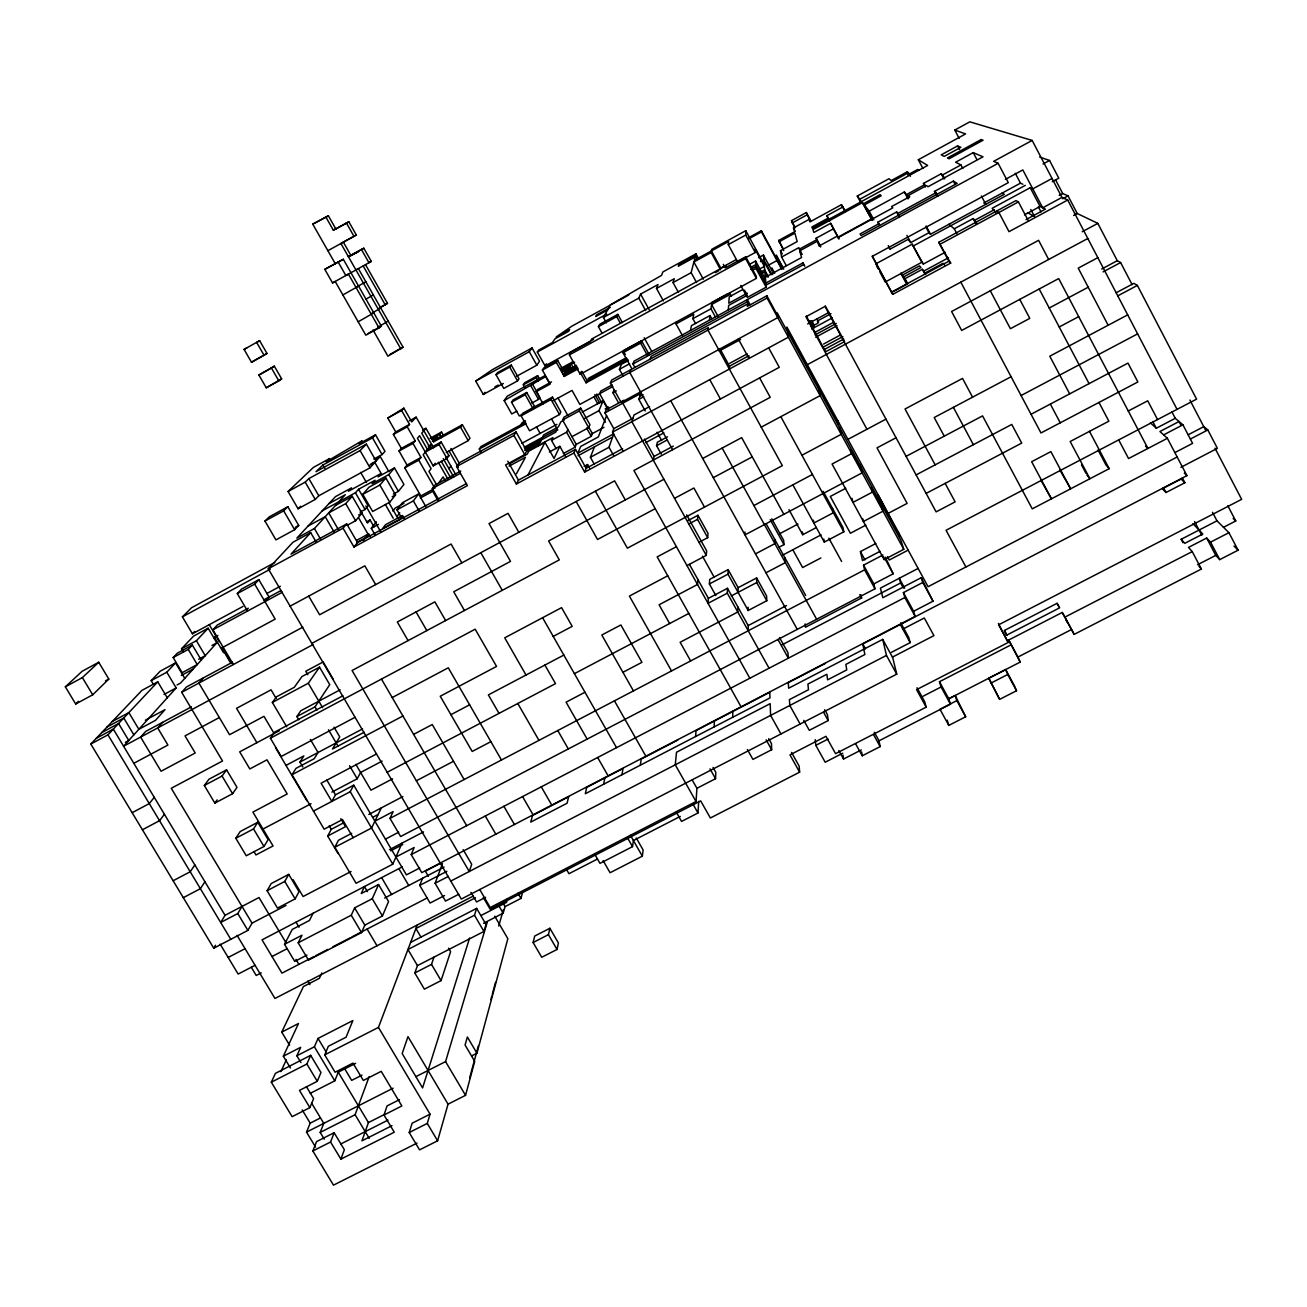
<?xml version="1.0" encoding="UTF-8"?>
<svg xmlns="http://www.w3.org/2000/svg" width="1307" height="1307" viewBox="0 0 1307 1307"><rect width="100%" height="100%" fill="white"/><g stroke="black" fill="none" stroke-linecap="round" stroke-linejoin="round"><path stroke-width="1.5" d="M756.377 278.375L745.66 258.655L745.676 256.776L726.088 267.461L726.267 265.517L591.679 339.019L590.241 341.633L571.012 352.122L569.395 354.883L580.21 374.259L756.377 278.375L756.296 276.3L745.676 256.776M606.366 322.764L603.426 317.47L610.32 304.841L661.538 275.401L662.878 271.938L695.945 253.836L695.553 255.404L678.872 264.537L678.317 266.22L695.144 257.005L694.295 260.289L728.587 241.517L728.277 244.605L737.769 262.021L755.234 252.496L745.758 235.048L745.774 230.685L711.711 249.343L711.139 252.529L720.549 269.765M744.99 531.982L744.974 534.89L862.163 472.84L860.055 465.243M737.867 606.954L737.785 612.003L680.146 642.26L690.635 660.95M738.096 592.365L738.161 587.66L728.146 569.623L709.717 579.36L709.391 583.984L715.828 595.535M732.704 717.249L732.835 711.465M727.296 593.166L727.476 588.297L708.394 598.345L708.035 603.311L727.296 593.166L769.071 668.22M738.161 587.66L756.622 577.939L766.605 595.959L766.784 600.73L748.176 610.5L727.983 574.165L728.146 569.623M479.751 889.528L490.223 907.515L696.027 801.501L696.925 788.301L715.55 778.694L715.811 772.339L713.067 767.454M714.145 726.888L714.423 721.023M729.355 369.08L729.502 366.172L719.896 348.659M676.569 812.627L681.568 821.433L697.971 812.987L698.722 801.338M728.309 309.922L728.636 305.43L747.277 295.284L744.516 290.219M695.618 736.495L696.059 730.564L769.758 692.285L769.97 697.922L585.324 793.741L586.729 787.353L623.014 768.5L621.936 774.741M686.992 565.588L706.27 555.377L706.646 550.835L686.649 514.909M699.245 542.16L707.691 537.683L708.035 533.436L697.954 515.285L687.89 520.643M697.971 579.671L697.53 584.474L659.104 604.765L669.641 623.537M707.691 537.683L697.513 519.369L697.954 515.285M603.115 860.61L610.075 872.733L642.341 856.167L643.142 850.04L636.248 837.967M709.358 320.231L710.011 315.542L691.436 325.639L690.455 330.491M715.435 317.013L710.959 308.828L711.563 304.531L729.388 294.827L729.535 292.817L731.446 296.346M594.979 854.647L599.995 863.372L632.523 846.642L633.405 840.532L680.261 816.418M640.299 765.216L641.214 759.04L677.745 740.072M603.605 784.265L604.847 777.926M695.553 323.564L692.857 318.663L693.772 314.219L676.013 323.875L682.826 336.242M557.027 949.47L558.399 942.951L549.888 928.264L534.694 936.041L533.125 942.51L541.719 957.279L557.027 949.47L548.434 934.668L549.888 928.264M653.255 460.113L654.104 456.421L644.482 439.119M661.244 454.101L656.571 445.703L657.372 442.256L667.485 436.816M696.566 282.541L691.158 272.673L693.87 261.972L711.139 252.529M676.013 323.875L676.601 321.62M483.574 923.265L503.162 913.185L505.025 906.617L520.97 898.415L522.686 891.995M469.67 1077.883L478.346 1045.845M490.844 999.626L491.808 996.114M492.282 994.366L495.533 982.325M417.178 925.111L378.458 1027.4L430.052 1114.168L412.146 1123.203L409.222 1132.532L419.563 1149.866L437.616 1140.799L448.04 1104.17L465.537 1095.348L474.719 1061.366L465.08 1045.028L467.367 1036.99L476.924 1053.213L471.876 1055.762M476.924 1053.213L507.851 938.704L494.732 916.191M507.377 899.118L506.446 902.418L481.074 915.472M498.719 926.059L503.407 909.607M448.562 948.179L450.605 951.676L441.063 980.609L424.367 989.17L414.809 972.963L417.456 965.612L483.933 931.45L486.041 924.457L476.647 908.365L410.643 942.396M409.222 1132.532L427.275 1123.416L430.052 1114.168M415.838 1076.674L445.573 1061.594L487.25 922.203M469.605 938.034L422.586 1087.93L402.164 1053.556L407.996 1036.631L448.04 1104.17M645.233 410.921L638.845 399.403L640.675 393.521L604.961 412.865L613.865 428.81M417.456 965.612L407.947 949.503L474.474 915.227L476.647 908.365M650.183 359.147L651.066 356.37L747.31 304.09L747.326 306.393L766.882 295.774L777.453 315.216M678.447 292.425L673.04 282.573L674.281 278.718L656.506 288.439L663.352 300.855M340.898 1159.146L344.362 1149.719L334.135 1132.728L330.573 1142.008L340.898 1159.146L394.273 1132.221L383.98 1115.002L387.084 1105.902L399.501 1099.628M414.809 972.963L431.506 964.386L434.022 957.1M594.162 464.001L590.405 457.287L608.997 447.272L613.718 433.81L577.857 453.17L580.7 446.455L598.312 436.946L606.562 415.675M384.046 1114.675L368.427 1122.566L361.957 1140.831L391.986 1125.67M623.227 451.34L612.509 432.143L613.735 428.696L632.915 418.338M630.889 369.62L629.811 372.544L672.631 449.706M634.875 367.365L632.98 363.934L633.993 361.173L998.14 163.31L1008.301 182.637L872.39 256.286L892.779 294.32L950.695 263.099L938.785 242.301L1015.964 200.592L1018.431 201.915L1028.527 221.144M631.755 368.558L622.982 352.743L640.626 343.137L641.508 340.735L649.236 354.703M324.25 1139.149L320.199 1132.417L355.096 1114.724L369.178 1076.592M458.822 894.2L445.524 901.078L435.1 883.271L442.469 863.666M656.506 288.439L658.009 284.567L640.577 294.108L638.78 298.143L603.426 317.47M622.622 448.66L586.14 468.298L575.505 449.347L573.92 452.974L584.654 472.105L587.595 464.557L589.506 467.971M590.405 457.287L594.456 446.863M444.543 895.556L430.085 903.039L419.743 885.394L422.569 878.222M417.031 1143.102L333.481 1185.155L312.847 1150.977L316.555 1141.615L334.135 1132.728M320.199 1132.417L323.777 1123.367L311.687 1103.271M604.961 412.865L606.154 409.843L623.847 400.252L622.802 403.21L631.689 419.188M618.521 402.785L612.918 392.721L613.996 390.041M310.314 1093.306L334.788 1080.84L338.252 1072.197L355.635 1063.326M623.178 376.089L619.404 369.309L621.446 364.294L628.144 360.65M315.575 1147.121L306.524 1132.123L310.184 1123.154L320.46 1117.942M563.301 453.562L575.031 447.239L576.256 444.413L591.254 436.326L592.365 433.597L603.965 427.324M584.049 418.746L598.982 410.676L603.082 400.792L608.458 410.447M861.101 469.017L850.743 449.951L851.707 453.611L832.053 464.034L884.169 559.592L903.774 549.332L900.931 540.395L777.175 312.83L777.747 317.634L621.135 402.409L610.385 383.082L611.627 380.076L708.329 327.567L707.969 330.116L782.354 465.668L627.36 548.172L595.371 491.187M622.982 352.743L624.011 350.26L641.508 340.735M309.873 1107.633L299.483 1090.397L317.274 1081.314L320.967 1072.508L310.658 1055.337L275.401 1073.374L271.317 1082.196L292.131 1116.668L309.873 1107.633L313.615 1098.615L306.41 1086.64M918.118 568.431L880.412 588.117L882.813 597.724L921.223 577.694L922.807 582.465L903.415 592.577L913.626 611.284L915.161 616.398L421.785 872.635L411.215 854.582L414.172 847.524L395.923 857.033M383.98 1115.002L401.853 1105.951L381.219 1071.348L363.33 1080.448L352.972 1063.114L335.098 1072.23L324.708 1054.88L328.351 1046.286L346.077 1037.203L352.857 1020.571L318.026 1038.428L314.383 1046.809L296.869 1055.762L300.969 1062.575M571.943 436.685L588.673 427.634L589.931 424.677L580.667 408.111L564.052 417.113L562.582 420.021L576.256 444.413M306.965 955.074L294.745 961.413L284.518 944.291L301.982 935.224L298.176 942.788L308.485 960.073L361.533 932.594L364.833 925.111L382.445 915.978L388.555 901.52L378.556 884.545L361.222 893.547L364.424 886.571L367.414 891.619M271.317 1082.196L306.884 1064.012L310.658 1055.337M351.681 833.343L338.448 840.287L334.821 847.279L356.092 883.287L392.803 864.172L402.001 843.129M298.176 942.788L351.256 915.227L354.638 907.875L372.25 898.726L378.556 884.545M296.869 1055.762L300.675 1047.315L283.358 1056.203L290.448 1067.999M280.907 1071.626L286.282 1059.912M283.358 1056.203L298.47 1023.528L281.74 1032.122L289.582 1045.175M321.865 972.98L319.382 978.322L303.404 986.573L281.74 1032.122M882.911 555.001L863.551 565.147L873.811 583.919L874.987 588.787L400.612 836.513L389.992 818.378L393.146 811.614L374.88 821.188M562.582 420.021L579.328 410.937L580.667 408.111M565.67 456.731L559.837 446.34L554.054 458.447L545.003 442.37L528.878 451.095L527.178 454.183L510.955 462.956L509.109 466.158L525.463 457.319L516.412 473.771M556.194 448.709L551.505 440.361L566.585 432.192L567.892 429.497M381.35 807.873L371.564 828.034L334.821 847.279M580.194 372.299L586.059 382.82L587.121 380.631L627.278 358.804M602.119 333.269L598.426 326.636L616.708 316.637L617.819 314.383L622.393 322.617M313.059 913.299L309.432 920.471L292.245 929.424L284.518 944.291M551.505 440.361L552.91 437.6L537.961 445.687L540.902 440.165L555.655 432.192L556.994 429.546L524.27 447.239M580.21 374.259L581.729 371.335M528.077 474.866L545.003 442.37M559.494 414.531L560.834 411.966L552.485 397.083L522.751 413.257L521.134 415.838L529.564 430.771L559.494 414.531L551.097 399.55L552.485 397.083M295.153 898.873L299.009 891.668L288.733 874.383L271.202 883.565L267.102 890.704L277.476 908.104L295.153 898.873L284.779 881.441L288.733 874.383M542.356 437.469L543.777 434.806L558.318 426.932L560.899 421.818L564.085 420.086M353.968 547.029L357.514 542.585L346.714 523.911L343.071 528.191L353.968 547.029L467.416 485.616L456.584 466.566L459.214 462.825L516.053 431.963L526.754 450.948L524.728 454.591L505.58 464.965L516.379 484.031L518.471 480.126L575.505 449.347M338.056 853.569L327.698 836.023L331.292 829.308L343.676 822.806M313.451 811.092L350.227 791.715L353.74 785.18L406.412 874.889L419.678 867.995M331.88 792.107L357.203 778.776L360.585 772.47L382.167 761.082M598.426 326.636L599.717 324.283L617.819 314.383M353.74 785.18L335.491 794.803L331.815 801.42L321.097 783.22L376.481 753.976M529.302 446.177L530.642 443.776M565.425 374.292L557.648 360.356L556.374 362.415L564.216 376.432L565.425 374.292L577.612 367.659M572.025 369.391L570.13 366.009L568.986 368.035L562.157 371.76M167.263 697.791L157.771 681.829L141.908 690.39L90.82 744.059L213.744 948.212L247.889 930.404L252.022 923.15L286.037 905.408M285.972 942.706L258.998 897.533L225.049 915.292L220.687 922.481L237.776 913.544L242.007 906.421M213.744 948.212L215.508 945.255M532.995 408.487L534.4 406.167L526.721 392.492L513.063 399.926L511.527 402.213L519.271 415.953L532.995 408.487L525.267 394.714L526.721 392.492M531.802 403.046L538.5 399.403L539.824 397.197M263.965 846.479L268.115 839.682L257.757 822.283L240.194 831.546L235.815 838.261L246.271 855.775L263.965 846.479L253.525 828.932L257.757 822.283M456.584 466.566L513.929 435.443L516.053 431.963M520.725 424.938L522.147 422.602L525.447 420.805M543.108 403.879L536.246 391.675L537.651 389.437L551.521 381.873M353.168 837.656L342.499 819.554L324.152 829.193L291.984 774.724L296.003 768.353L314.235 758.697L318.042 752.505L310.363 739.435M302.848 766.964L299.973 762.079L303.861 755.92L285.988 765.396M536.246 391.675L550.214 384.062L542.372 370.061L543.728 367.953L557.648 360.356M628.798 294.99L571.943 326.113L556.194 336.994L569.689 329.609L568.529 331.39L554.952 338.823L552.436 342.565L538.696 350.08L537.324 352.04L545.068 365.878L546.408 363.836M516.755 411.231L511.74 413.96L504.192 400.579L545.673 376.596L549.414 383.261M525.153 388.065L523.306 384.797L536.376 377.674L537.683 375.664L539.513 378.916M204.921 881.768L200.396 888.695L183.307 897.664M298.813 719.798L296.885 716.53L315.02 706.875L329.74 684.639L319.529 667.158L301.982 676.536L294.271 687.319L276.48 696.827L272.362 702.447L286.707 726.79M481.205 452.336L479.31 449.02L481.009 446.52L525.692 422.243M523.306 384.797L524.695 382.755L537.683 375.664M516.706 376.204L536.834 365.208L539.497 361.255L532.047 347.956L492.347 369.685L475.699 381.056L483.28 394.469L503.326 383.506M296.885 716.53L300.822 710.747L340.098 689.818M194.841 864.956L190.201 871.753L173.128 880.755M232.581 793.708L236.992 787.369L226.585 769.839L208.989 779.201L204.333 785.474L214.854 803.119L232.581 793.708L222.059 776.048L226.585 769.839M272.362 702.447L308.289 683.234L319.529 667.158M355.047 717.298L281.201 756.492L270.402 738.21L274.65 732.132L342.859 695.798M517.507 380.925L519.01 378.785L511.298 365.061L497.64 372.544L495.99 374.652L503.767 388.44L517.507 380.925L509.746 367.12L511.298 365.061M504.192 400.579L507.263 396.184L545.297 375.452M214.854 803.119L217.142 799.9M439.021 482.544L443.089 476.908L445.033 480.322M448.971 468.707L450.899 466.06M446.357 452.532L468.2 440.639L469.997 438.155L462.384 424.742L432.339 441.129M438.858 499.993L432.323 488.54L434.79 485.158L460.767 471.059M475.699 381.056L529.286 351.73L532.047 347.956M446.978 458.414L448.955 455.751L441.145 442.011L427.438 449.461L419.596 435.721L417.423 438.253L433.205 465.913L446.978 458.414L439.103 444.576L441.145 442.011M402.442 515.546L399.583 519.353L382.51 528.6L385.5 524.711L402.442 515.546L404.386 518.944M400.726 516.379L396.969 509.812L413.371 500.908L418.583 493.932L426 506.887M397.377 516.02L399.779 512.834M433.205 465.913L435.264 463.201M164.437 814.294L159.536 820.682L142.43 829.765M396.969 509.812L402.425 502.705L418.583 493.932M422.618 430.134L425.968 428.304L433.646 441.799L460.538 427.144L462.384 424.742M392.852 511.119L395.22 508.047L403.896 503.342M483.28 394.469L484.962 392.296M363.346 540.51L368.59 533.877L370.535 537.259M374.929 534.612L371.286 528.273L376.383 521.836M389.747 502.215L395.564 494.928L385.859 478.019L369.031 487.184L362.791 494.34L372.658 511.494L389.747 502.215L379.88 485.044L385.859 478.019M393.391 494.095L398.39 491.367L403.945 484.44L394.485 467.922L378.05 476.875L380.958 473.542L348.446 491.252L351.567 487.854L335.474 496.611L296.852 538.092L314.415 528.534L345.293 494.716L328.956 503.62M154.259 797.335L149.259 803.593L132.154 812.693M374.014 526.852L370.044 519.957L367.528 523.078L360.52 510.923M433.107 489.292L420.821 495.941L404.729 467.824L418.779 460.178L420.985 457.45L412.979 443.416L415.218 440.818L407.245 426.866L409.516 424.383L401.592 410.496L403.879 408.143L411.738 421.932L416.116 417.145L433.532 447.713M433.646 441.799L437.649 436.848L432.682 439.56M431.392 438.907L439.626 434.43L441.554 432.029L443.432 435.313M404.729 467.824L407.032 465.047L420.985 457.45M347.107 525.365L355.602 520.741L361.974 513.177L352.253 496.317L335.491 505.45M360.079 512.181L365.061 509.485L368.117 505.842L358.575 489.259L375.093 480.257L372.087 483.688L388.783 474.604L394.485 467.922M425.968 428.304L421.753 433.221L429.546 446.88M203.484 677.827L198.893 683.087L229.526 734.714L263.965 716.318L274.094 733.505M162.591 722.33L157.69 727.934L167.917 745.055L133.837 763.304M407.032 465.047L399.027 451.029L401.363 448.383L415.218 440.818M264.945 601.645L269.013 597.038L258.851 579.687L241.583 589.032L237.302 593.574L247.562 611.055M252.022 923.15L171.266 788.284L222.517 760.984L181.706 692.334L186.427 687.008L232.548 662.175M338.595 529.988L328.694 512.883L345.718 503.62L352.253 496.317M322.225 510.841L355.439 492.755L358.575 489.259M184.777 678.366L175.579 662.878L166.806 672.206L176.167 687.923L123.577 746.232L312.977 644.596M183.503 652.079L181.526 648.762L193.616 636.084L208.156 628.21L216.799 642.848L180.497 683.104L177.049 684.966M213.645 638.241L216.096 635.561M316.327 542.34L310.674 532.619L291.036 554.135L346.714 523.911M373.818 459.084L382.101 454.558L384.993 451.372L375.501 434.806L359.066 443.808L362.121 440.737L326.276 461.747L329.593 458.545L313.37 467.432L288.063 491.497L298.078 508.782L315.216 499.437L318.794 495.761L369.995 467.824L380.19 456.486L388.816 471.533M237.302 593.574L254.702 584.147L258.851 579.687M233.381 664.528L212.894 629.794L217.37 624.975L248.314 608.229M825.452 663.368L788.284 682.662L788.66 688.217L882.731 639.401L892.73 657.65L896.733 674.151L461.289 899.069L268.262 568.79L292.98 542.242L310.674 532.619M401.363 448.383L393.391 434.447L395.743 431.914L409.516 424.383M90.82 744.059L107.958 734.828L157.771 681.829M188.257 649.399L197.226 664.544L182.163 672.68L173.178 657.535L188.257 649.399L192.341 645.037L201.262 660.084M181.526 648.762L196.393 640.724L208.156 628.21M294.63 529.711L298.715 525.43L287.85 506.724L269.307 516.837L264.962 521.052L275.94 539.889L294.63 529.711L283.668 510.841L287.85 506.724M153.262 684.133L151.187 680.637L160.189 671.194L175.579 662.878M173.178 657.535L177.393 653.124L192.341 645.037M274.764 562.565L191.557 607.739L182.408 616.855L192.423 633.797L194.694 631.444M288.063 491.497L305.201 482.136L308.86 478.591L360.079 450.572L366.401 444.119L376.138 461.093L371.09 463.838M366.401 444.119L315.984 471.696L322.894 465.014L372.511 437.861L375.501 434.806M298.078 508.782L300.561 506.283M395.743 431.914L387.803 418.044L403.879 408.143M92.715 694.801L108.808 679.068L98.744 662.257L82.112 671.292L65.35 686.828L75.692 704.016L92.715 694.801L82.374 677.581L98.744 662.257M75.692 704.016L78.485 701.32M372.985 329.936L387.918 356.174L403.03 347.188L358.379 268.621L355.945 269.961M379.014 327.894L381.35 326.162L343.316 259.276L324.79 269.356L332.533 282.933L335.196 281.479L365.813 335.196L379.014 327.894L348.414 274.094L345.832 275.516L338.105 261.923M388.195 321.081L377.837 327.24M278.816 380.843L281.659 378.867L274.323 366.156L258.884 375.027L266.269 387.787L278.816 380.843L271.431 368.051L274.323 366.156M373.769 312.83L358.183 321.8M380.762 307.995L371.972 313.19M378.916 308.419L387.493 303.355L365.535 264.684M266.269 387.787L281.659 378.867M373.312 294.892L366.107 299.107M264.047 355.243L266.987 353.413L259.636 340.67L244.082 349.41L251.483 362.235L264.047 355.243L256.646 342.418L259.636 340.67M251.483 362.235L266.987 353.413M358.575 286.102L342.859 294.941M365.862 281.773L356.974 286.805M244.082 349.41L247.154 347.629M335.425 263.965L312.749 224.134L328.384 215.802L335.899 229.035L348.838 221.782L356.337 235.015L340.866 243.429L400.873 349.018M328.384 215.802L312.749 224.134M325.737 216.815L333.301 230.13L348.838 221.782M327.877 250.699L356.337 235.015M343.316 259.276L324.79 269.356M363.82 248.216L348.414 256.711L363.82 248.216L371.302 261.4L349.443 273.588M351.028 255.633L358.2 251.745L355.798 252.97M332.533 282.933L348.414 274.094M379.585 307.733L387.493 303.355M258.884 375.027L271.431 368.051M368.231 333.416L381.35 326.162M390.156 354.295L403.03 347.188M371.302 261.4L368.933 262.707L361.402 249.441M387.803 418.044L401.592 410.496M610.287 307.39L596.727 314.807L595.763 316.506L607.69 309.971M728.277 244.605L745.758 235.048M409.369 420.838L416.116 417.145M495.99 374.652L509.746 367.12M537.324 352.04L606.66 314.105M748.878 237.531L761.36 230.702L781.586 268.017M748.699 238.887L761.475 231.894L761.36 230.702M393.391 434.447L407.245 426.866M673.04 282.573L691.158 272.673M959.142 138.346L954.78 130.063L969.81 121.845L1032.154 140.421L1061.954 197.422L1067.721 200.02L1177.052 409.369M794.836 228.006L791.503 220.654L806.354 212.535L810.781 220.752M792.14 223.007L807.203 214.773L806.354 212.535M494.912 386.856L498.228 385.042M783.726 250.634L778.711 240.439L794.542 231.796L793.48 227.924L808.984 219.462L809.915 221.896L841.463 204.676L844.796 210.476M922.889 168.423L918.298 159.764L965.579 133.935L954.78 130.063M736.2 259.603L720.761 268.033L711.416 250.911M715.37 272.591L718.834 270.712M545.068 365.878L593.541 339.428M375.207 459.214L380.19 456.486M861.019 203.026L857.278 196.034L889.021 178.716L891.178 180.578L907.336 171.772L910.473 176.249M264.962 521.052L283.668 510.841M569.395 354.883L745.66 258.655M542.372 370.061L556.374 362.415M369.75 465.161L374.799 462.4L381.611 474.261M778.956 241.828L794.901 233.136L797.188 241.566L780.491 250.666L781.602 257.038L786.242 265.599M918.298 159.764L927.643 165.45L812.366 228.333L811.859 227.01L828.099 218.138L826.874 215.688L842.901 206.931M857.278 196.034L859.826 199.252L908.561 172.655M957.59 145.91L941.22 154.847L944.242 156.399L960.874 147.315L957.59 145.91L959.485 149.521M399.027 451.029L412.979 443.416M907.777 174.893L917.726 169.453L918.935 170.269M758.55 257.675L763.435 255.028L772.208 271.202L771.816 267.935L774.692 273.228M430.117 438.27L441.554 432.029M748.993 264.635L755.609 261.008L765.477 279.159M862.473 202.634L872.259 220.377L862.473 202.634L812.872 229.673L813.918 232.434L830.68 223.301L838.751 238.299M560.687 368.394L572.401 362.023L571.273 364L573.152 367.365M863.388 203.794L880.117 194.661L881.179 195.772L864.319 204.97L872.357 220.001M561.177 369.505L574.639 362.17M760.511 261.563L763.827 259.75L771.016 273M750.708 267.396L755.773 264.635L755.609 261.008M561.667 370.616L570.13 366.009M750.757 269.275L755.854 266.497L765.984 285.122L803.495 264.717L803.004 262.887L765.804 283.096L755.773 264.635M428.239 446.161L431.604 444.315L423.158 454.754L431.098 468.658L428.974 471.451L436.946 485.42M564.379 371.972L576.403 365.421M752.505 270.255L755.936 268.376L755.854 266.497M511.527 402.213L525.267 394.714M563.17 374.063L577.008 366.532M759.236 269.209L764.399 266.399L755.087 249.278L755.234 252.496M781.602 257.038L798.855 247.644L802.073 254.408M820.437 246.664L816.123 238.217L833.441 228.79L830.68 223.301M765.314 277.247L801.55 257.544L799.721 250.83L817.283 241.256L819.097 246.01L837.15 236.191L837.934 237.743L892.795 207.878L891.554 206.588L909.754 196.671L908.381 195.462L926.467 185.627L928.003 186.738L982.995 156.807L973.241 152.625L955.646 162.215L960.939 164.927L962.834 168.489M425.314 452.091L439.103 444.576M564.216 376.432L578.233 368.803M767.421 265.746L776.995 260.534L776.783 259.145M799.28 249.212L816.695 239.736M864.319 204.97L869.188 211.146L904.346 191.982L908.904 197.847M759.449 272.755L764.693 269.895L768.467 276.855M925.323 186.966L923.461 183.437L941.285 173.733L944.814 178.291M295.349 527.26L298.715 525.43M761.327 273.604L764.84 271.693L767.699 276.953M907.009 194.286L924.948 184.516L923.461 183.437M942.935 174.73L960.939 164.927M711.858 302.44L727.754 293.781M362.791 494.34L379.88 485.044M838.195 237.09L871.279 219.086M308.093 526.018L325.214 516.706L334.2 532.21M742.343 289.746L729.241 296.885L728.783 303.224L747.277 293.176M692.857 318.663L710.959 308.828M588.183 378.475L626.331 357.726M521.134 415.838L551.097 399.55M879.676 225.556L877.863 222.174L896.684 211.93L899.853 216.766M936.253 194.808L934.456 191.41L953.407 181.101L957.149 183.372L861.117 235.57L860.088 233.953L879.039 223.66L877.863 222.174M445.54 457.613L448.955 455.751M552.812 400.89L572.041 390.434L579.851 404.418L612.787 386.562M586.059 382.82L628.226 359.882M898.023 213.335L936.139 192.619L937.952 196.05M1032.154 140.421L993.63 161.365L998.14 163.31M763.435 255.028L766.163 287.181L747.294 297.424L740.791 285.498M619.404 369.309L629.631 363.754M632.98 363.934L747.31 301.835L747.294 299.613L750.104 304.76M479.31 449.02L525.953 423.697M358.624 514.991L361.974 513.177M392.198 496.758L395.564 494.928M268.262 568.79L343.071 528.191M610.385 383.082L767.078 298.029L766.882 295.774M182.408 616.855L270.337 569.133M612.199 384.862L600.795 391.054L599.652 393.685L608.768 410.022M366.614 521.82L370.044 519.957M65.35 686.828L82.374 677.581M432.323 488.54L460.146 473.461M1005.344 179.402L1022.826 169.926L1042.692 207.813L1061.954 197.422M612.918 392.721L616.3 390.907M420.364 498L432.731 491.301L437.78 500.14M521.787 443.367L556.88 424.35M582.121 412.146L603.082 400.792M1043.002 164.012L1049.554 160.467L1058.801 178.193L1052.266 181.722M371.286 528.273L378.409 524.417M888.94 247.48L890.149 249.098L907.989 239.426L910.75 242.579L928.934 232.728L930.502 234.247L1004.299 194.302L1002.093 193.109M524.499 448.775L542.16 439.217M356.778 540.265L368.59 533.877M524.744 450.343L540.886 441.603M356.958 542.438L365.47 537.831M983.746 203.042L1020.473 183.16L1022.858 184.254M357.514 542.585L466.534 483.557M526.607 451.062L539.595 444.021M605.157 408.879L608.67 406.983M105.475 680.882L108.808 679.068M192.423 633.797L243.02 606.415M266.742 593.574L280.319 586.222M875.576 263.981L912.155 244.18L923.33 264.063L945.19 252.267M719.177 351.044L740.563 339.477M913.593 245.83L1025.276 185.382M263.834 599.848L281.103 590.503M639.777 396.446L643.06 394.665M212.894 629.794L282.377 592.218M638.845 399.403L643.812 396.707M948.898 224.298L954.273 228.79L973.192 218.547L977.032 223.432M1052.037 178.471L1032.775 188.894L1030.226 187.702L992.16 208.287L996.179 213.09M975.218 220.001L994.366 209.659M549.414 451.977L559.837 446.34M940.534 244.001L1018.431 201.915M217.91 635.545L214.528 637.375L223.562 652.683M649.546 406.608L633.96 415.038L631.869 421.687L706.27 555.377M729.665 363.346L747.179 353.87M211.963 645.462L216.799 642.848M729.502 366.172L748.96 355.684L748.976 358.477L738.324 338.987M807.661 323.907L829.046 312.357M923.33 264.063L921.794 262.282L885.247 282.018L879.97 272.183M151.187 680.637L166.806 672.206M830.974 313.664L817.43 320.983L818.002 323.123L811.19 326.799M901.193 273.343L902.434 275.091L919.54 265.86L920.945 267.559L903.692 276.872L907.336 283.668M290.105 606.17L364.833 565.833L375.681 584.588M516.379 484.031L573.92 452.974M612.509 432.143L788.382 337.206L787.615 332.043M198.631 659.234L205.232 655.673L196.393 640.724M811.712 329.005L832.347 317.862M903.692 276.872L904.983 278.685L922.366 269.291L925.65 274.519M1059.209 195.462L1062.738 193.567L1068.031 195.87L1077.246 213.515L1097.815 223.366L1117.289 260.697L1120.605 262.544L1132.156 284.714M223.154 647.177L275.189 619.11L254.702 584.147M578.037 455.718L612.558 437.093M1024.476 214.871L1040.062 206.457L1045.371 209.185L1025.979 219.641M923.82 271.055L948.425 257.789M814.539 332.566L833.768 322.208M925.291 272.853L943.001 263.295L944.651 265.043M1062.64 198.778L1068.031 195.87M872.177 256.205L891.456 292.18L948.849 261.237L950.695 263.099M181.346 675.441L193.142 669.086M893.089 291.706L906.306 284.583M815.094 334.886L836.251 323.466M1067.721 200.02L1009.004 231.666L998.891 212.469L996.604 211.048M815.666 337.222L837.003 325.721M584.164 466.419L587.595 464.557M112.255 721.529L128.854 712.593L138.852 729.29L155.5 720.353L165.009 709.652L145.371 720.206M164.012 694.474L176.167 687.923M107.027 727.019L123.773 718.017L133.853 734.844M584.654 472.105L779.282 367.332L768.663 347.858M101.717 732.606L118.578 723.523L128.756 740.497L125.39 742.311M823.59 344.051L840.319 335.033M96.31 738.292L113.317 729.126L225.049 915.292M181.706 692.334L302.799 627.164M645.691 442.665L663.874 432.878M824.26 346.567L842.835 336.585M824.946 349.149L843.685 339.068M1073.651 215.459L1077.246 213.515M656.571 445.703L666.766 440.214M807.318 364.669L1038.608 240.325L1048.655 259.472M654.104 456.421L673.317 446.095M191.476 706.826L145.665 731.43L140.617 737.099L161.071 771.261L195.217 753.012L185.022 735.906L219.331 717.543M311.85 643.387L614.617 480.862L625.301 499.928M1082.196 231.747L1097.815 223.366M1087.8 238.495L951.594 311.523L961.674 330.442L1058.703 278.571L1147.938 448.448L1145.553 446.112M663.907 479.261L548.597 540.984L559.298 559.886L352.073 670.507L469.246 871.508L471.696 864.303L463.168 849.648M702.692 458.496L741.673 437.633L783.857 514.305M761.229 427.16L820.159 395.613L818.819 389.404M1097.815 257.659L1078.226 268.131L1108.156 325.247M1101.67 269.046L1117.289 260.697M655.215 508.668L597.528 539.464L576.158 501.496M674.543 498.359L693.903 488.017L704.489 507.116M713.312 477.659L752.26 456.862M1103.092 271.889L1120.605 262.544M1049.227 308.011L1088.225 287.213M279.29 730.76L239.687 751.852L249.817 768.941L267.004 759.808L287.197 793.953L252.905 812.088L273.049 845.956L255.96 854.941L253.95 851.56M270.402 738.21L475.176 629.19L496.546 666.423L440.247 696.239L472.186 751.46L490.877 741.657M801.926 455.244L841.218 434.316L839.486 427.405M1116.178 292.752L1133.839 283.358L1137.368 285.416L1196.575 399.141L946.056 530.283L965.906 566.993M689.05 523.862L697.513 519.369M847.933 439.364L885.966 419.139M1059.225 326.979L1078.683 316.637M1117.763 295.856L1137.368 285.416M204.333 785.474L222.059 776.048M392.214 697.562L448.285 667.795L501.463 760.004M676.422 546.669L657.176 556.88L741.069 706.809M753.878 505.548L812.431 474.457M896.047 437.763L877.013 447.86L907.123 503.391L888.172 513.373M1011.079 376.743L934.211 417.521L944.242 436.162M1127.696 314.873L1049.782 356.207L1069.681 393.864M299.973 762.079L362.578 728.898M364.163 732.247L332.501 749.009L339.738 736.903L334.037 727.166M291.984 774.724L402.932 715.991M553.22 636.411L572.205 626.363L561.569 607.641L504.731 637.816L526.018 675.033M667.746 575.783L629.402 596.09L671.52 670.948M845.743 488.279L830.288 496.464L850.4 533.256L865.838 525.12M906.094 456.355L982.57 415.887L1032.252 508.848L1109.202 468.674L1089.483 431.359M1021.077 395.531L1137.613 333.873M779.691 533.697L797.956 524.058M413.616 734.387L432.241 724.535L464.148 779.56M450.915 714.684L469.621 704.8M563.823 655.068L488.377 694.899L499.013 713.377M755.479 553.874L774.888 543.63L774.626 539.17M709.391 583.984L727.983 574.165M778.874 547.306L783.988 544.627L783.661 540.33L771.816 518.846M788.971 509.681L802.727 534.726L816.401 527.522M916.109 474.898L1011.765 424.432L1021.715 443.089L926.124 493.409M1031.027 414.27L1127.99 363.101L1137.874 381.971L1040.976 432.96L960.808 282.149M235.815 838.261L253.525 828.932M262.985 829.046L311.033 803.723M782.893 555.001L821.057 534.89M387.166 772.274L555.508 683.626L544.905 665.067M574.41 673.677L688.822 613.44M765.967 572.809L785.36 562.598L785.001 557.991M792.875 484.848L824.292 542.111L843.816 531.818L842.933 527.473L823.165 491.334M731.332 595.91L756.704 582.563L756.622 577.939M392.557 778.841L370.976 790.196L355.863 764.383M820.878 557.958L802.629 567.548L792.826 549.773M416.361 780.785L453.529 761.262M584.981 692.236L566.078 702.169L587.137 739.092M622.916 672.321L641.949 662.322L620.874 624.958L601.808 635.006L633.438 690.897M879.938 551.391L862.489 560.54L860.431 551.587L875.853 543.483M1128.268 411.002L1147.726 400.792L1157.561 419.563M327.698 836.023L345.538 826.661L340.817 818.639M368.803 814.457L402.899 796.567M372.724 817.316L378.148 814.473M748.241 630.791L748.225 625.579L786.487 605.533M389.992 818.378L864.613 569.836L863.551 565.147M908.153 550.116L889.266 560.017L887.453 556.684M267.102 890.704L284.779 881.441M1150.421 422.864L1156.303 428.239L1175.254 418.322L1182.917 424.808L1192.605 443.367L1175.075 452.5M385.418 839.143L398.7 832.2M873.811 583.919L893.171 573.806L885.378 557.256M1163.622 434.888L1182.917 424.808M860.937 594.767L861.607 597.936L805.488 627.229L805.145 623.913M800.129 724.045L789.804 705.486L789.412 699.621L808.478 689.737L807.922 684.067L826.874 674.249L827.592 679.836L846.756 669.903L845.858 664.397L864.875 654.529L862.8 643.975L1186.936 475.634L1167.38 438.302L1128.545 458.561L1118.71 439.904M389.47 849.664L423.55 831.889M782.109 644.792L900.605 582.971L899.249 578.282L904.673 588.232M351.044 871.491L303.093 896.52L293.095 879.693M390.646 850.841L402.736 844.534M1188.243 434.757L1203.78 426.654L1207.815 429.938L1217.405 448.334L1180.891 467.318M1190.416 439.021L1207.815 429.938M411.215 854.582L904.852 597.511L903.415 592.577M1177.166 456.993L928.052 586.712L786.879 327.06L787.239 329.527L838.653 424.056L837.82 420.756M228.17 957.459L245.079 948.67M402.311 866.851L262.021 939.847L281.953 973.143L314.219 956.446M913.626 611.284L933.002 601.22L921.223 577.694M441.358 862.849L425.347 871.148L428.402 876.36M255.061 965.301L238.152 974.074L220.164 944.144M272.003 956.512L287.279 948.588M384.666 898.04L444.086 867.047M902.663 629.206L924.294 617.982L933.917 635.643L892.387 657.143M1184.877 482.74L1181.087 479.032L1162.364 488.753L1165.991 492.527L1184.877 482.74L1182.28 477.79M419.743 885.394L446.88 871.328M261.204 972.882L256.221 975.479L251.32 967.311M435.1 883.271L448.399 876.376M891.439 652.34L910.195 642.619L908.773 637.489L900.735 622.785M450.768 881.081L886.456 655.411L882.731 639.401M315.918 955.564L327.845 949.388M332.942 946.742L350.015 937.903M351.73 937.021L427.275 897.909M473.428 895.998L274.96 998.466L237.073 935.338M475.454 897.762L415.904 928.509L421.05 937.266M485.632 897.288L476.565 901.977L470.945 892.338M768.712 738.7L771.457 743.618L771.669 749.728L752.93 759.4L747.375 749.532M824.717 709.766L827.462 714.7L828.181 720.582L809.311 730.319L803.772 720.386M1004.429 630.464L1057.069 603.311L1059.65 607.837L1006.553 635.202L1004.429 630.464L1007.142 635.496M1182.982 542.699L1181.185 539.285L1216.98 520.823L1228.939 532.684L1238.105 550.182L1219.741 559.625L1215.755 555.393L1206.671 538.043L1188.488 547.421L1192.229 551.587L1201.394 569.035L1074.158 634.385L1062.248 612.444L1008.71 640.022L1020.195 662.094L948.768 698.771L950.467 704.179L879.039 740.824L880.15 746.607L862.244 755.789L855.579 743.765M1223.417 527.342L1235.768 520.987L1227.845 505.825M998.385 623.455L1008.203 642.472L916.583 689.655L926.173 707.152L835.581 753.682L825.959 736.331L789.967 754.874L799.623 772.159L710.371 818.002L700.666 800.864L490.174 909.264L483.296 897.468M842.737 753.208L825.191 762.226L815.813 745.349L828.099 739.027M950.467 704.179L941.073 686.976L939.455 681.715L1010.915 644.923M1062.248 612.444L1064.911 617.116L1192.229 551.587M1206.671 538.043L1210.56 542.144L1228.939 532.684M597.544 858.993L568.97 873.697L566.977 870.25M923.15 696.19L941.073 686.976M1020.195 662.094L1017.924 657.062L1071.43 629.566M1197.588 564.722L1215.755 555.393M948.49 698.951L955.205 695.52L965.677 716.759L948.8 725.401L939.962 709.26L956.855 700.585L955.205 695.52M988.811 678.251L1005.671 669.592L1014.412 685.734L1016.536 690.733L999.545 699.425L988.811 678.251L998.891 697.742M990.739 683.202L1007.73 674.477L1005.671 669.592M838.816 750.528L843.538 759.04L861.264 749.94M533.125 942.51L548.434 934.668M324.708 1054.88L378.458 1027.4M362.006 1075.122L351.665 1080.383L344.672 1068.701M306.524 1132.123L393.146 1088.176M312.847 1150.977L330.573 1142.008M340.8 1143.968L387.983 1120.115M333.301 230.13L335.899 229.035M1039.702 157.052L1049.554 160.467M1027.433 212.616L1034.54 216.586L1030.798 209.479M934.456 191.41L936.139 192.619M1167.38 438.302L1159.93 431.522L1179.045 421.54L1180.793 424.873M1233.138 518.487L1235.768 520.987M1184.322 473.134L1186.936 475.634M1233.971 546.032L1238.105 550.182M1192.915 523.633L1202.832 534.024L1184.796 543.32L1181.185 539.285M1198.862 566.16L1201.394 569.035M1109.202 468.674L1105.983 464.998L1097.994 449.886M1086.852 474.98L1089.907 478.738L1070.172 441.505L1108.859 421.197L1098.975 402.442M891.456 292.18L892.779 294.32M302.195 1109.888L310.184 1123.154M306.884 1064.012L317.274 1081.314M107.958 734.828L230.8 939.325M318.026 1038.428L326.129 1051.939M338.252 1072.197L368.427 1122.566M237.776 913.544L247.889 930.404M314.383 1046.809L334.788 1080.84M355.096 1114.724L369.26 1138.364M296.019 922.17L299.009 927.186M295.937 959.354L298.911 964.354M307.848 981.1L309.906 984.547M427.275 1123.416L437.616 1140.799M354.638 907.875L364.833 925.111M445.573 1061.594L465.537 1095.348M256.875 742.686L236.551 708.329L271.072 689.835L276.153 698.477M367.12 929.048L377.02 945.778M351.256 915.227L361.533 932.594M326.815 780.05L335.491 794.803M381.628 877.618L391.545 894.478M431.506 964.386L441.063 980.609M329.233 825.812L331.292 829.308M372.25 898.726L382.445 915.978M209.251 624.697L219.249 641.639M225.278 652.847L231.094 662.714M221.52 647.439L230.996 663.482M275.499 747.637L306.884 800.783M315.02 706.875L316.947 710.142M328.482 729.812L338.072 746.166M349.557 765.739L357.203 778.776M398.847 868.649L408.764 885.525M350.227 791.715L392.803 864.172M474.474 915.227L483.933 931.45M333.269 679.313L323.139 661.963L305.74 671.275L307.782 674.739M308.289 683.234L322.617 707.675M503.032 903.17L505.025 906.617M498.114 904.526L503.162 913.185M308.73 596.123L319.594 614.78L451.062 544.022L461.845 562.86M485.289 816.009L495.81 834.176M314.415 528.534L320.558 539.138M517.964 893.253L520.97 898.415M381.464 679.085L466.697 825.697M322.894 465.014L324.822 468.331M408.078 640.61L397.312 621.985L434.872 601.873L445.622 620.564M503.898 806.321L514.435 824.521M308.86 478.591L318.794 495.761M305.201 482.136L315.216 499.437M360.618 472.366L366.466 482.512M541.278 786.847L551.783 805.112M365.862 505.956L380.745 531.802M355.439 492.755L365.061 509.485M416.067 611.937L426.834 630.595M522.571 796.6L533.076 814.833M358.559 517.719L368.95 535.739M345.718 503.62L355.602 520.741M413.371 500.908L419.024 510.776M372.511 437.861L382.101 454.558M388.783 474.604L398.39 491.367M464.459 610.516L453.725 591.777L510.514 561.373L489.014 523.584L508.064 513.341L518.814 532.292M517.801 703.493L538.958 740.366M360.079 450.572L369.995 467.824M388.996 502.836L397.851 518.242M385.32 504.469L393.244 518.275M418.779 460.178L434.855 488.344M630.431 835.32L642.341 856.167M627.523 837.885L632.523 846.642M557.762 730.531L568.3 748.944M450.899 448.448L459.28 463.184M439.626 434.43L441.505 437.731M449.02 450.948L458.398 467.432M542.585 617.721L616.512 747.669M446.144 457.711L455.637 474.392M443.236 458.626L453.758 477.104M441.26 461.257L450.882 478.166M438.286 462.221L447.974 479.244M480.796 552.698L502.264 590.323M597.642 757.505L608.114 775.852M346.322 222.827L353.87 236.142M460.538 427.144L468.2 440.639M614.453 700.846L645.887 756.23M363.183 265.975L385.271 304.874M343.414 242.252L350.897 255.437M1066.104 620.155L1067.868 623.259M513.929 435.443L524.728 454.591M692.285 780.099L696.925 788.301M507.786 461.224L518.471 480.126M696.027 801.501L675.262 764.807L676.52 752.228L770.182 703.656L770.607 715.419L780.949 733.962M692.971 804.164L697.971 812.987M536.393 426.736L540.15 433.418M709.995 768.843L715.55 778.694M558.056 398.047L567.826 415.479M529.286 351.73L536.834 365.208M536.376 377.674L538.206 380.941M566.585 432.192L575.031 447.239M532.341 383.866L538.892 395.531M551.913 419.563L557.779 430.003M530.952 385.973L538.5 399.403M596.842 394.011L601.645 402.638M582.269 371.923L587.121 380.631M594.881 394.534L599.717 403.21M689.426 564.363L708.394 598.345M593.868 396.805L597.756 403.798M749.842 678.235L633.911 470.504L770.231 397.328L759.628 377.919M791.519 752.407L799.165 766.131L799.623 772.159M598.982 410.676L605.435 422.243M608.997 447.272L613.686 455.669M766.147 739.844L771.669 749.728M588.673 426.997L592.365 433.597M579.328 410.937L588.673 427.634M586.598 428.01L591.254 436.326M657.094 432.258L661.636 440.459M727.476 588.297L748.225 625.579M702.447 556.161L714.292 577.433M640.626 343.137L647.439 355.455M670.72 400.71L797.254 629.37M616.708 316.637L620.384 323.286M756.704 582.563L766.784 600.73M623.357 351.093L625.301 354.605M823.59 712.299L828.181 720.582M779.527 637.555L787.958 652.732L788.333 658.189L777.943 639.466M770.199 519.631L783.988 544.627M640.577 294.108L649.22 309.775M766.131 523.748L805.684 595.469M722.167 448.072L816.63 619.257M638.78 298.143L645.625 310.527M874.318 732.279L879.039 740.824M873.501 734.55L880.15 746.607M644.188 337.761L651.785 351.501M862.8 643.975L865.495 648.893M709.766 379.651L720.418 399.027M860.431 551.587L864.973 559.902M900.294 624.501L910.195 642.619M695.945 253.836L698.657 258.786M695.553 255.404L697.366 258.737M780.818 416.672L843.816 531.818M864.613 569.836L874.987 588.787M693.87 261.972L703.297 279.192M711.563 304.531L718.344 316.931M917.04 687.743L924.653 701.63L926.173 707.152M710.011 315.542L711.858 318.908M828.834 538.157L841.61 561.455M859.794 594.62L861.607 597.936M886.456 655.411L896.733 674.151M747.31 301.835L749.189 305.299M900.605 582.971L903.349 587.987M884.79 558.416L893.171 573.806M723.31 264.357L725.254 267.919M904.852 597.511L915.161 616.398M956.855 700.585L965.677 716.759M939.455 681.715L948.768 698.771M763.974 261.367L771.212 274.731M745.774 230.685L764.252 264.7M755.936 268.376L766.163 287.181M881.768 507.002L871.442 488.034L872.602 492.036L852.965 502.394L852.001 498.31M922.807 582.465L933.002 601.22M767.078 298.029L903.774 549.332M799.721 250.83L801.599 254.31M1008.71 640.022L1017.924 657.062M803.004 262.887L804.818 266.236M1008.203 642.472L998.646 624.811L1241.65 499.339L1215.004 448.203M825.256 305.887L844.551 341.601L825.648 351.763L806.321 316.114M778.711 240.439L783.448 249.18M780.491 250.666L782.289 253.983M816.859 318.875L818.656 322.192M1007.73 674.477L1016.536 690.733M783.726 269.013L776.178 255.094L783.024 268.687M811.859 320.95L813.738 324.397M811.353 320.967L814.179 326.178M810.324 321.016L813.183 326.309M761.475 231.894L781.831 269.454M809.801 321.048L813.64 328.139M866.933 429.251L805.929 316.751L825.027 306.426L936.106 511.87L955.123 501.888L945.157 483.394M807.203 214.773L810.797 221.438M816.123 238.217L820.747 246.811M935.159 464.851L905.048 408.993L962.54 378.409L972.571 397.181M791.503 220.654L795.048 227.222M793.48 227.924L795.326 231.339M953.375 407.359L973.372 444.69M876.458 265.631L878.206 268.899M1064.911 617.116L1074.158 634.385M1057.069 603.311L1058.882 606.677M841.463 204.676L845.204 211.652M826.874 215.688L829.716 220.981M833.441 228.79L838.996 239.116M888.254 245.569L890.149 249.098M869.188 211.146L873.828 219.837M904.983 278.685L907.728 283.815M902.434 275.091L906.944 283.521M900.85 273.277L906.176 283.227M859.826 199.252L861.738 202.83M938.785 242.301L948.849 261.237M1059.765 469.899L1070.645 488.802L1050.877 451.618L1031.648 461.714L1051.432 498.833L1040.715 479.865M926.124 225.997L930.502 234.247M926.059 227.32L928.934 232.728M904.346 191.982L908.071 198.974M896.684 211.93L899.396 217.027M912.155 244.18L921.794 262.282M906.911 235.391L910.75 242.579M922.366 269.291L925.111 274.437M990.281 290.775L1010.393 328.71L1029.785 318.369L1019.754 299.385M1050.338 404.075L1060.255 422.815M1081.526 464.933L1085.97 473.314M954.273 228.79L956.969 233.871M907.336 171.772L909.231 175.334M981.426 196.017L985.788 204.317M953.407 181.101L955.205 184.516M973.192 218.547L975.888 223.644M941.285 173.733L944.095 179.026M1163.41 487.593L1165.991 492.527M973.241 152.625L976.917 159.601M1039.196 288.994L1089.074 383.637M1212.488 512.262L1216.98 520.823M1030.226 187.702L1040.062 206.457M1152.823 421.589L1156.303 428.239M1038.362 206.816L1041.009 211.881M1210.56 542.144L1219.741 559.625M1015.278 173.243L1020.473 183.16M1194.565 521.526L1201.754 535.184M1189.909 400.056L1205.495 429.97M1055.468 179.647L1062.738 193.567M1171.791 411.672L1175.254 418.322M898.187 531.769L899.543 536.05L878.157 494.928M947.216 720.157L948.8 725.401M880.542 502.917L883.026 511.184L863.404 521.509L862.685 518.667M883.336 556.537L884.169 559.592M832.592 508.554L833.376 512.752L813.836 523.061L813.428 520.219M861.591 751.901L862.244 755.789M823.818 539.138L824.292 542.111M843.015 755.152L843.538 759.04M772.404 272.885L772.617 274.584M802.4 531.916L802.727 534.726M815.241 739.68L815.813 745.349M748.159 607.265L748.176 610.5M568.643 796.731L567.091 803.217L530.724 822.087L532.586 815.47L568.643 796.731M981.198 139.539L947.379 157.984L948.98 158.817L983.076 140.225L981.198 139.539"/></g></svg>
